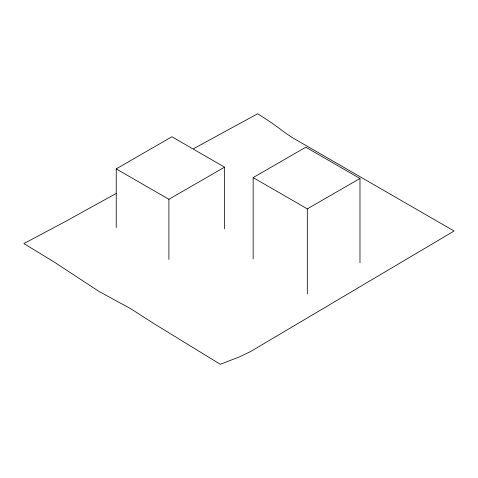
<?xml version="1.0" encoding="UTF-8"?>
<svg xmlns="http://www.w3.org/2000/svg" width="478" height="478" viewBox="0 0 478 478"><rect width="100%" height="100%" fill="white"/><g stroke="black" fill="none" stroke-linecap="round" stroke-linejoin="round"><path stroke-width="0.72" d="M116.232 227.564L116.232 168.901L171.901 136.762L224.564 167.163L224.564 228.795M116.232 168.901L168.895 199.302L224.564 167.163M253.155 258.927L253.155 177.607L305.812 147.206L359.982 178.479L359.982 262.781M253.155 177.607L307.318 208.88L359.982 178.479M193.596 148.688L257.702 113.728L270.912 122.344L280.347 129.15A123.025 71.575 60.4 0 0 295.446 139.427L454.1 231.017L250.418 351.635L239.114 357.03L220.28 364.272L155.135 324.359L137.198 312.893A154.502 89.882 60.4 0 0 122.087 304.05L98.474 291.108L54.116 261.98L23.9 243.589L65.372 221.517L116.279 193.399M307.318 208.88L307.318 293.928M168.895 199.302L168.895 259.452"/></g></svg>
